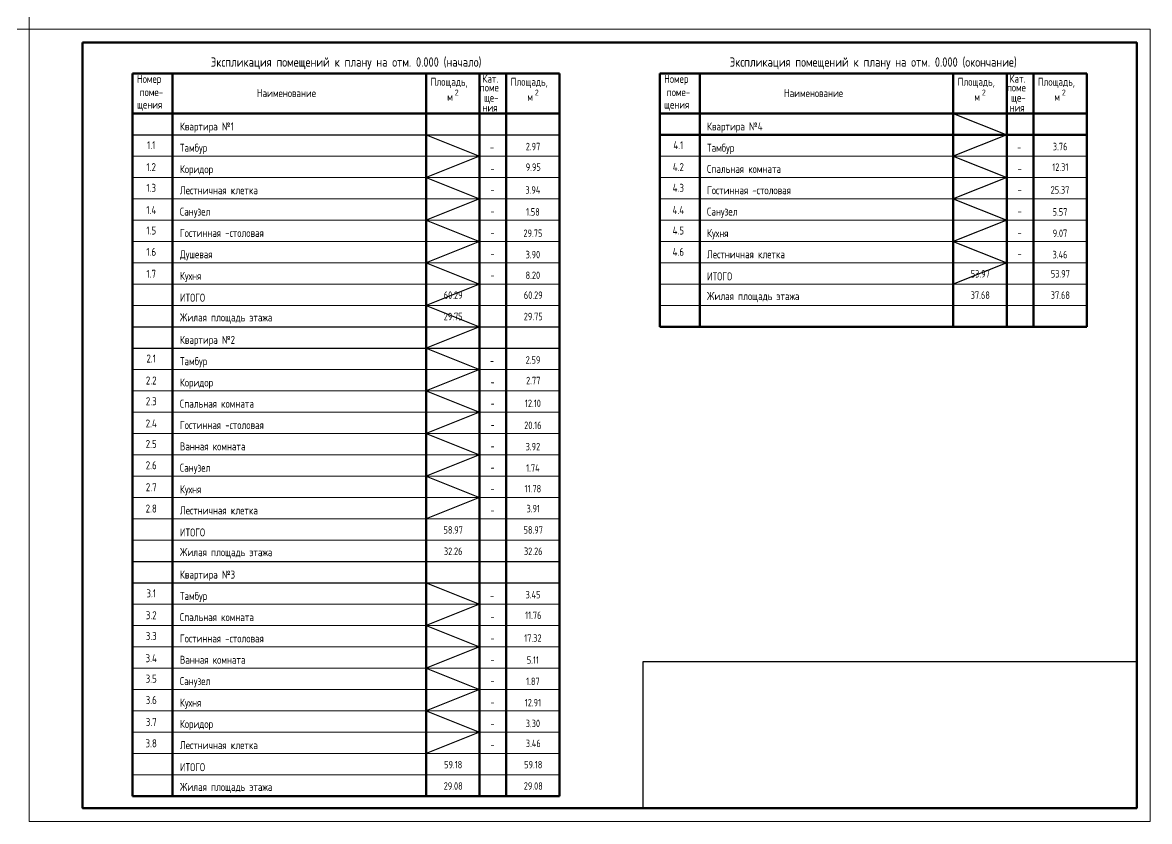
# Model space of a CAD drawing. Header units: millimetres. Extents: x -56498 to 234605, y -296269 to -29969.
# Drawn here: x 108355 to 150580, y -118569 to -88619 of the extents above; entities that cross this region are included whole.
import ezdxf
from ezdxf.enums import TextEntityAlignment as Align

# ---------------------------------------------------------------- set-up
doc = ezdxf.new("R2010")
doc.units = ezdxf.units.MM
doc.header["$LTSCALE"] = 100
for name, color, linetype, lineweight in [('0.3', 7, 'Continuous', 30), ('0.5', 7, 'Continuous', 50), ('Примітки 0.09', 200, 'Continuous', 9), ('Тонкі 0.18', 142, 'Continuous', 18), ('Штрихування 0.09', 253, 'Continuous', 9)]:
    doc.layers.add(name, color=color, linetype=linetype, lineweight=lineweight)
doc.layers.add('ViewPorts', color=240, linetype='Continuous', plot=False)
doc.styles.add('GOST 2.304', font='CS_Gost2304.shx')

msp = doc.modelspace()

# ---------------------------------------------------------------- linework, layer by layer
at = {"layer": '0.3'}
for p, q in [((112479.617, -92825.305), (128479.617, -92825.305)), ((112479.617, -100025.305), (128479.617, -100025.305)), ((112479.617, -100825.305), (128479.617, -100825.305)), ((112479.617, -108825.305), (128479.617, -108825.305)), ((112479.617, -109625.305), (128479.617, -109625.305))]:
    msp.add_line(p, q, dxfattribs=at)
at = {"layer": '0.5'}
for p, q in [((112479.617, -90525.305), (128479.617, -90525.305)), ((112479.617, -90525.305), (112479.617, -117625.305)), ((113979.617, -90525.305), (113979.617, -117625.305)), ((123479.617, -90525.305), (123479.617, -117625.305)), ((125479.617, -90525.305), (125479.617, -117625.305)), ((126479.617, -90525.305), (126479.617, -117625.305)), ((128479.617, -90525.305), (128479.617, -117625.305)), ((132229.617, -90525.305), (148229.617, -90525.305)), ((132229.617, -90525.305), (132229.617, -100025.305)), ((133729.617, -90525.305), (133729.617, -100025.305)), ((143229.617, -90525.305), (143229.617, -100025.305)), ((145229.617, -90525.305), (145229.617, -100025.305)), ((146229.617, -90525.305), (146229.617, -100025.305)), ((148229.617, -90525.305), (148229.617, -100025.305)), ((112479.617, -92025.305), (128479.617, -92025.305)), ((132229.617, -92025.305), (148229.617, -92025.305)), ((132229.617, -92825.305), (148229.617, -92825.305)), ((132229.617, -100025.305), (148229.617, -100025.305)), ((112479.617, -117625.305), (128479.617, -117625.305))]:
    msp.add_line(p, q, dxfattribs=at)
at = {"layer": '0.5', "color": 0}
msp.add_lwpolyline([(110604.617, -89368.985), (150104.617, -89368.985), (150104.617, -118068.985), (110604.617, -118068.985)], close=True, dxfattribs=at)
at = {"layer": 'ViewPorts', "ltscale": 0.75}
for points in [[(143229.617, -92025.305), (145229.617, -92825.305), (143229.617, -93625.305), (145229.617, -94425.305), (143229.617, -95225.305), (145229.617, -96025.305), (143229.617, -96825.305), (145229.617, -97625.305), (143229.617, -98425.305)], [(123479.617, -92825.305), (125479.617, -93625.305), (123479.617, -94425.305), (125479.617, -95225.305), (123479.617, -96025.305), (125479.617, -96825.305), (123479.617, -97625.305), (125479.617, -98425.305), (123479.617, -99225.305)], [(143229.617, -95225.305), (145229.617, -96025.305), (143229.617, -96825.305), (145229.617, -97625.305), (143229.617, -98425.305)], [(123479.617, -96025.305), (125479.617, -96825.305), (123479.617, -97625.305), (125479.617, -98425.305), (123479.617, -99225.305), (125479.617, -100025.305), (123479.617, -100825.305), (125479.617, -101625.305), (123479.617, -102425.305)], [(123479.617, -100825.305), (125479.617, -101625.305), (123479.617, -102425.305), (125479.617, -103225.305), (123479.617, -104025.305), (125479.617, -104825.305), (123479.617, -105625.305), (125479.617, -106425.305), (123479.617, -107225.305)], [(123479.617, -109625.305), (125479.617, -110425.305), (123479.617, -111225.305), (125479.617, -112025.305), (123479.617, -112825.305), (125479.617, -113625.305), (123479.617, -114425.305), (125479.617, -115225.305), (123479.617, -116025.305)]]:
    msp.add_lwpolyline(points, dxfattribs=at)
at = {"layer": 'ViewPorts'}
msp.add_lwpolyline([(131604.617, -112568.985), (150104.617, -112568.985), (150104.617, -118068.985), (131604.617, -118068.985)], close=True, dxfattribs=at)
at = {"layer": 'Тонкі 0.18'}
for p, q in [((112479.617, -93625.305), (128479.617, -93625.305)), ((132229.617, -93625.305), (148229.617, -93625.305)), ((112479.617, -94425.305), (128479.617, -94425.305)), ((132229.617, -94425.305), (148229.617, -94425.305)), ((112479.617, -95225.305), (128479.617, -95225.305)), ((132229.617, -95225.305), (148229.617, -95225.305)), ((112479.617, -96025.305), (128479.617, -96025.305)), ((132229.617, -96025.305), (148229.617, -96025.305)), ((112479.617, -96825.305), (128479.617, -96825.305)), ((132229.617, -96825.305), (148229.617, -96825.305)), ((112479.617, -97625.305), (128479.617, -97625.305)), ((132229.617, -97625.305), (148229.617, -97625.305)), ((112479.617, -98425.305), (128479.617, -98425.305)), ((132229.617, -98425.305), (148229.617, -98425.305)), ((112479.617, -99225.305), (128479.617, -99225.305)), ((132229.617, -99225.305), (148229.617, -99225.305)), ((112479.617, -101625.305), (128479.617, -101625.305)), ((112479.617, -102425.305), (128479.617, -102425.305)), ((112479.617, -103225.305), (128479.617, -103225.305)), ((112479.617, -104025.305), (128479.617, -104025.305)), ((112479.617, -104825.305), (128479.617, -104825.305)), ((112479.617, -105625.305), (128479.617, -105625.305)), ((112479.617, -106425.305), (128479.617, -106425.305)), ((112479.617, -107225.305), (128479.617, -107225.305)), ((112479.617, -108025.305), (128479.617, -108025.305)), ((112479.617, -110425.305), (128479.617, -110425.305)), ((112479.617, -111225.305), (128479.617, -111225.305)), ((112479.617, -112025.305), (128479.617, -112025.305)), ((112479.617, -112825.305), (128479.617, -112825.305)), ((112479.617, -113625.305), (128479.617, -113625.305)), ((112479.617, -114425.305), (128479.617, -114425.305)), ((112479.617, -115225.305), (128479.617, -115225.305)), ((112479.617, -116025.305), (128479.617, -116025.305)), ((112479.617, -116825.305), (128479.617, -116825.305))]:
    msp.add_line(p, q, dxfattribs=at)
at = {"layer": 'Штрихування 0.09'}
for points in [[(66604.617, -59168.985), (108604.617, -59168.985), (108604.617, -88868.985), (66604.617, -88868.985)], [(108604.617, -88868.985), (150604.617, -88868.985), (150604.617, -118568.985), (108604.617, -118568.985)]]:
    msp.add_lwpolyline(points, close=True, dxfattribs=at)

# ---------------------------------------------------------------- texts
at = {"layer": 'Примітки 0.09', "style": 'GOST 2.304'}
for s, height, p in [('Экспликация помещений к плану на отм. 0.000 (начало)', 350, (120479.617, -90275.082)), ('Экспликация помещений к плану на отм. 0.000 (окончание)', 350, (140229.617, -90275.082)), ('2.97', 280, (127481.917, -93408.165)), ('3.76', 280, (147231.917, -93408.165)), ('9.95', 280, (127490.601, -94179.176)), ('12.31', 280, (147240.601, -94179.176)), ('3.94', 280, (127477.175, -95034.321)), ('25.37', 280, (147227.175, -95034.321)), ('1.58', 280, (127477.175, -95857.56)), ('5.57', 280, (147227.175, -95857.56)), ('29.75', 280, (127477.175, -96657.56)), ('9.07', 280, (147227.175, -96657.56)), ('3.90', 280, (127477.175, -97457.56)), ('3.46', 280, (147227.175, -97457.56)), ('8.20', 280, (127477.175, -98234.321)), ('53.97', 280, (144240.601, -98179.176)), ('53.97', 280, (147240.601, -98179.176)), ('60.29', 280, (124490.601, -98979.176)), ('60.29', 280, (127490.601, -98979.176)), ('37.68', 280, (144240.601, -98979.176)), ('37.68', 280, (147240.601, -98979.176)), ('29.75', 280, (124490.601, -99779.176)), ('29.75', 280, (127490.601, -99779.176)), ('2.59', 280, (127481.917, -101408.165)), ('2.77', 280, (127490.601, -102179.176)), ('12.10', 280, (127477.175, -103034.321)), ('20.16', 280, (127477.175, -103857.56)), ('3.92', 280, (127477.175, -104657.56)), ('1.74', 280, (127477.175, -105457.56)), ('11.78', 280, (127477.175, -106234.321)), ('3.91', 280, (127490.601, -106979.176)), ('58.97', 280, (124490.601, -107779.176)), ('58.97', 280, (127490.601, -107779.176)), ('32.26', 280, (124490.601, -108579.176)), ('32.26', 280, (127490.601, -108579.176)), ('3.45', 280, (127481.917, -110208.165)), ('11.76', 280, (127490.601, -110979.176)), ('17.32', 280, (127477.175, -111834.321)), ('5.11', 280, (127477.175, -112657.56)), ('1.87', 280, (127477.175, -113457.56)), ('12.91', 280, (127477.175, -114257.56)), ('3.30', 280, (127477.175, -115034.321)), ('3.46', 280, (127490.601, -115779.176)), ('59.18', 280, (124490.601, -116579.176)), ('59.18', 280, (127490.601, -116579.176)), ('29.08', 280, (124490.601, -117379.176)), ('29.08', 280, (127490.601, -117379.176))]:
    msp.add_text(s, height=height, dxfattribs=at).set_placement(p, align=Align.CENTER)
for s, height, p in [('Номер', 300, (112644.346, -90883.181)), ('Площадь,', 300, (123644.702, -90990.297)), ('Кат.', 300, (125584.18, -90872.845)), ('Площадь,', 300, (126644.702, -90990.297)), ('Номер', 300, (132394.346, -90883.181)), ('Площадь,', 300, (143394.702, -90990.297)), ('Кат.', 300, (145334.18, -90872.845)), ('Площадь,', 300, (146394.702, -90990.297)), ('поме-', 300, (112743.012, -91377.835)), ('Наименование', 300, (117133.908, -91413.831)), ('2', 220, (124548.57, -91352.792)), ('поме', 300, (125486.731, -91202.936)), ('2', 220, (127548.57, -91352.792)), ('поме-', 300, (132493.012, -91377.835)), ('Наименование', 300, (136883.908, -91413.831)), ('2', 220, (144298.57, -91352.792)), ('поме', 300, (145236.731, -91202.936)), ('2', 220, (147298.57, -91352.792)), ('м', 300, (124266.335, -91555.491)), ('ще-', 300, (125643.734, -91583.963)), ('м', 300, (127266.335, -91555.491)), ('м', 300, (144016.335, -91555.491)), ('ще-', 300, (145393.734, -91583.963)), ('м', 300, (147016.335, -91555.491)), ('щения', 300, (112644.346, -91845.34)), ('ния', 300, (125589.595, -91959.247)), ('щения', 300, (132394.346, -91845.34)), ('ния', 300, (145339.595, -91959.247))]:
    msp.add_text(s, height=height, rotation=360, dxfattribs=at).set_placement(p)
for s, height, p in [('Квартира №1', 300, (114251.163, -92664.573)), ('Квартира №4', 300, (134001.163, -92664.573)), ('Тамбур', 300, (114251.163, -93464.573)), (' -', 280, (125725.22, -93436.301)), ('Тамбур', 300, (134001.163, -93464.573)), (' -', 280, (145475.22, -93436.301)), ('Коридор', 300, (114251.163, -94264.573)), ('  -', 280, (125601.324, -94236.301)), ('Спальная комната', 300, (134001.163, -94256.806)), ('  -', 280, (145351.324, -94236.301)), ('Лестничная клетка', 300, (114251.163, -95056.806)), ('  -', 280, (125601.324, -95036.301)), ('Гостинная -столовая', 300, (134001.163, -95056.806)), ('  -', 280, (145351.324, -95036.301)), ('Санузел', 300, (114251.163, -95856.806)), ('  -', 280, (125601.324, -95836.301)), ('Санузел', 300, (134001.163, -95856.806)), ('  -', 280, (145351.324, -95836.301)), ('Гостинная -столовая', 300, (114251.163, -96656.806)), ('  -', 280, (125601.324, -96636.301)), ('Кухня', 300, (134001.163, -96666.126)), ('  -', 280, (145351.324, -96636.301)), ('Душевая', 300, (114251.163, -97456.806)), ('  -', 280, (125601.324, -97436.301)), ('Лестничная клетка', 300, (134001.163, -97456.806)), ('  -', 280, (145351.324, -97436.301)), ('Кухня', 300, (114251.163, -98266.126)), ('  -', 280, (125601.324, -98236.301)), ('ИТОГО', 300, (134001.163, -98284.003)), ('ИТОГО', 300, (114251.163, -99084.003)), ('Жилая площадь этажа', 300, (134001.163, -99024.003)), ('Жилая площадь этажа', 300, (114251.163, -99824.003)), ('Квартира №2', 300, (114251.163, -100664.573)), ('Тамбур', 300, (114251.163, -101464.573)), (' -', 280, (125725.22, -101436.301)), ('Коридор', 300, (114251.163, -102264.573)), ('  -', 280, (125601.324, -102236.301)), ('Спальная комната', 300, (114251.163, -103056.806)), ('  -', 280, (125601.324, -103036.301)), ('Гостинная -столовая', 300, (114251.163, -103856.806)), ('  -', 280, (125601.324, -103836.301)), ('Ванная комната', 300, (114251.163, -104656.806)), ('  -', 280, (125601.324, -104636.301)), ('Санузел', 300, (114251.163, -105456.806)), ('  -', 280, (125601.324, -105436.301)), ('Кухня', 300, (114251.163, -106266.126)), ('  -', 280, (125601.324, -106236.301)), ('Лестничная клетка', 300, (114251.163, -107056.806)), ('  -', 280, (125601.324, -107036.301)), ('ИТОГО', 300, (114251.163, -107884.003)), ('Жилая площадь этажа', 300, (114251.163, -108624.003)), ('Квартира №3', 300, (114251.163, -109464.573)), ('Тамбур', 300, (114251.163, -110264.573)), (' -', 280, (125725.22, -110236.301)), ('Спальная комната', 300, (114251.163, -111056.806)), ('  -', 280, (125601.324, -111036.301)), ('Гостинная -столовая', 300, (114251.163, -111856.806)), ('  -', 280, (125601.324, -111836.301)), ('Ванная комната', 300, (114251.163, -112656.806)), ('  -', 280, (125601.324, -112636.301)), ('Санузел', 300, (114251.163, -113456.806)), ('  -', 280, (125601.324, -113436.301)), ('Кухня', 300, (114251.163, -114266.126)), ('  -', 280, (125601.324, -114236.301)), ('Коридор', 300, (114251.163, -115064.573)), ('  -', 280, (125601.324, -115036.301)), ('Лестничная клетка', 300, (114251.163, -115856.806)), ('  -', 280, (125601.324, -115836.301)), ('ИТОГО', 300, (114251.163, -116684.003)), ('Жилая площадь этажа', 300, (114251.163, -117424.003))]:
    msp.add_text(s, height=height, dxfattribs=at).set_placement(p)
for s, p in [('1.1', (113176.44, -93365.795)), ('4.1', (132926.44, -93365.795)), ('1.2', (113176.44, -94189.033)), ('4.2', (132926.44, -94189.033)), ('1.3', (113176.44, -94965.795)), ('4.3', (132926.44, -94965.795)), ('1.4', (113176.44, -95798.505)), ('4.4', (132926.44, -95798.505)), ('1.5', (113176.44, -96565.795)), ('4.5', (132926.44, -96565.795)), ('1.6', (113176.44, -97365.795)), ('4.6', (132926.44, -97365.795)), ('1.7', (113176.44, -98189.033)), ('2.1', (113176.44, -101365.795)), ('2.2', (113176.44, -102189.033)), ('2.3', (113176.44, -102965.795)), ('2.4', (113176.44, -103798.505)), ('2.5', (113176.44, -104565.795)), ('2.6', (113176.44, -105365.795)), ('2.7', (113176.44, -106189.033)), ('2.8', (113176.44, -106989.033)), ('3.1', (113176.44, -110165.795)), ('3.2', (113176.44, -110989.033)), ('3.3', (113176.44, -111765.795)), ('3.4', (113176.44, -112598.505)), ('3.5', (113176.44, -113365.795)), ('3.6', (113176.44, -114165.795)), ('3.7', (113176.44, -114989.033)), ('3.8', (113176.44, -115789.033))]:
    msp.add_text(s, height=300, rotation=360, dxfattribs=at).set_placement(p, align=Align.CENTER)

doc.saveas('drawing.dxf')
